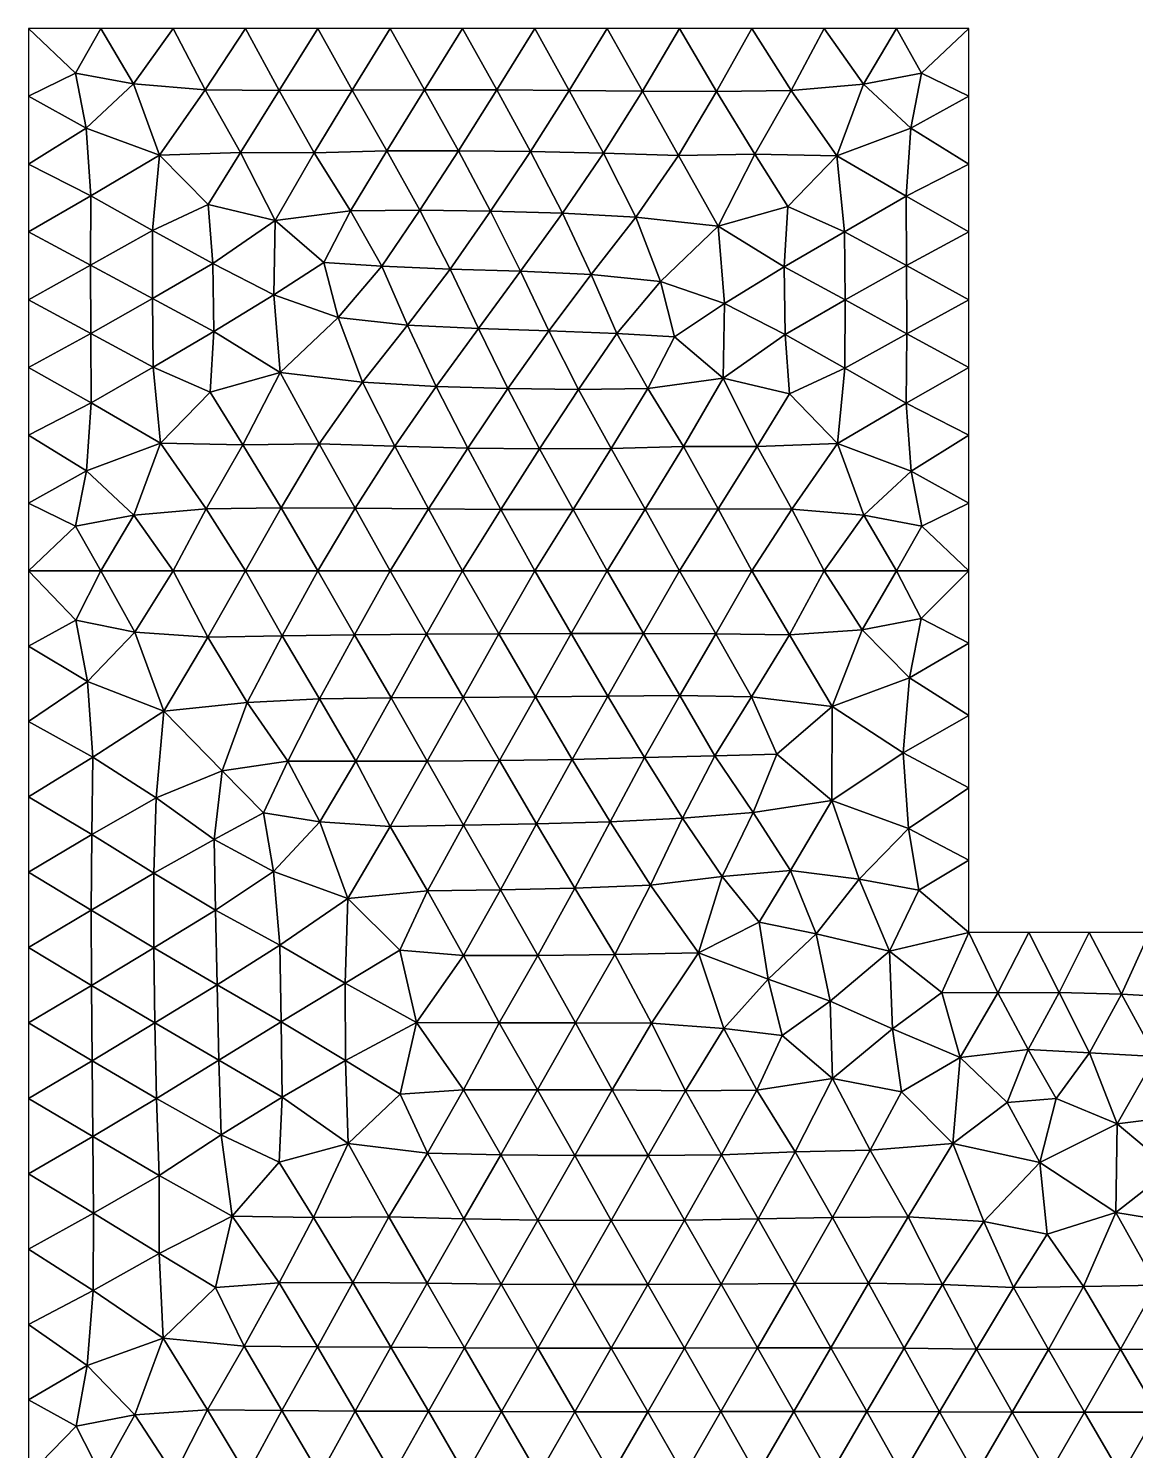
# Model space of a CAD drawing. Header units: metres. Extents: x 2 to 72, y -280 to 0.
# Drawn here: x 2 to 17.31, y -19.66 to 0 of the extents above; entities that cross this region are included whole.
import ezdxf

# ---------------------------------------------------------------- set-up
doc = ezdxf.new("R2010")
doc.units = ezdxf.units.M

msp = doc.modelspace()

# ---------------------------------------------------------------- linework, layer by layer
at = {"layer": 'layer', "color": 0}
for points in [[(2, 0), (2, -0.9375), (2.64976, -0.61632)], [(3, 0), (2, 0), (2.64976, -0.61632)], [(3.45189, -0.76691), (3, 0), (2.64976, -0.61632)], [(4, 0), (3, 0), (3.45189, -0.76691)], [(4.44506, -0.84875), (4, 0), (3.45189, -0.76691)], [(5, 0), (4, 0), (4.44506, -0.84875)], [(5.46825, -0.85648), (5, 0), (4.44506, -0.84875)], [(6, 0), (5, 0), (5.46825, -0.85648)], [(6.47619, -0.85349), (6, 0), (5.46825, -0.85648)], [(7, 0), (6, 0), (6.47619, -0.85349)], [(7.47612, -0.84837), (7, 0), (6.47619, -0.85349)], [(8, 0), (7, 0), (7.47612, -0.84837)], [(8.47372, -0.84966), (8, 0), (7.47612, -0.84837)], [(9, 0), (8, 0), (8.47372, -0.84966)], [(9.47567, -0.85679), (9, 0), (8.47372, -0.84966)], [(10, 0), (9, 0), (9.47567, -0.85679)], [(10.4878, -0.86733), (10, 0), (9.47567, -0.85679)], [(11, 0), (10, 0), (10.4878, -0.86733)], [(11.5112, -0.86957), (11, 0), (10.4878, -0.86733)], [(12, 0), (11, 0), (11.5112, -0.86957)], [(12.5464, -0.85639), (12, 0), (11.5112, -0.86957)], [(13, 0), (12, 0), (12.5464, -0.85639)], [(13.5456, -0.769), (13, 0), (12.5464, -0.85639)], [(14, 0), (13, 0), (13.5456, -0.769)], [(14.3492, -0.61716), (14, 0), (13.5456, -0.769)], [(15, 0), (14, 0), (14.3492, -0.61716)], [(15, -0.9375), (15, 0), (14.3492, -0.61716)], [(2.64976, -0.61632), (2, -0.9375), (2.79692, -1.37717)], [(2.64976, -0.61632), (2.79692, -1.37717), (3.45189, -0.76691)], [(3.45189, -0.76691), (2.79692, -1.37717), (3.8143, -1.75149)], [(4.44506, -0.84875), (3.45189, -0.76691), (3.8143, -1.75149)], [(13.5456, -0.769), (12.5464, -0.85639), (13.1781, -1.76102)], [(13.1781, -1.76102), (14.2009, -1.37944), (13.5456, -0.769)], [(14.2009, -1.37944), (14.3492, -0.61716), (13.5456, -0.769)], [(14.2009, -1.37944), (15, -0.9375), (14.3492, -0.61716)], [(2, -0.9375), (2, -1.875), (2.79692, -1.37717)], [(4.93176, -1.71374), (4.44506, -0.84875), (3.8143, -1.75149)], [(5.46825, -0.85648), (4.44506, -0.84875), (4.93176, -1.71374)], [(5.95149, -1.71817), (5.46825, -0.85648), (4.93176, -1.71374)], [(6.47619, -0.85349), (5.46825, -0.85648), (5.95149, -1.71817)], [(6.95543, -1.693), (6.47619, -0.85349), (5.95149, -1.71817)], [(7.47612, -0.84837), (6.47619, -0.85349), (6.95543, -1.693)], [(7.94485, -1.69021), (7.47612, -0.84837), (6.95543, -1.693)], [(8.47372, -0.84966), (7.47612, -0.84837), (7.94485, -1.69021)], [(8.93944, -1.70089), (8.47372, -0.84966), (7.94485, -1.69021)], [(9.47567, -0.85679), (8.47372, -0.84966), (8.93944, -1.70089)], [(9.94852, -1.72367), (9.47567, -0.85679), (8.93944, -1.70089)], [(10.4878, -0.86733), (9.47567, -0.85679), (9.94852, -1.72367)], [(10.9893, -1.75614), (10.4878, -0.86733), (9.94852, -1.72367)], [(11.5112, -0.86957), (10.4878, -0.86733), (10.9893, -1.75614)], [(12.0436, -1.73927), (11.5112, -0.86957), (10.9893, -1.75614)], [(12.5464, -0.85639), (11.5112, -0.86957), (12.0436, -1.73927)], [(13.1781, -1.76102), (12.5464, -0.85639), (12.0436, -1.73927)], [(15, -1.875), (15, -0.9375), (14.2009, -1.37944)], [(2.79692, -1.37717), (2, -1.875), (2.86477, -2.31409)], [(2.79692, -1.37717), (2.86477, -2.31409), (3.8143, -1.75149)], [(14.1334, -2.31854), (14.2009, -1.37944), (13.1781, -1.76102)], [(14.1334, -2.31854), (15, -1.875), (14.2009, -1.37944)], [(3.8143, -1.75149), (2.86477, -2.31409), (3.71598, -2.79451)], [(3.8143, -1.75149), (3.71598, -2.79451), (4.48622, -2.43528)], [(4.93176, -1.71374), (3.8143, -1.75149), (4.48622, -2.43528)], [(5.40953, -2.65553), (4.93176, -1.71374), (4.48622, -2.43528)], [(5.95149, -1.71817), (4.93176, -1.71374), (5.40953, -2.65553)], [(6.45234, -2.52053), (5.95149, -1.71817), (5.40953, -2.65553)], [(6.95543, -1.693), (5.95149, -1.71817), (6.45234, -2.52053)], [(7.41281, -2.51068), (6.95543, -1.693), (6.45234, -2.52053)], [(7.94485, -1.69021), (6.95543, -1.693), (7.41281, -2.51068)], [(8.38985, -2.52548), (7.94485, -1.69021), (7.41281, -2.51068)], [(8.93944, -1.70089), (7.94485, -1.69021), (8.38985, -2.52548)], [(9.38215, -2.55353), (8.93944, -1.70089), (8.38985, -2.52548)], [(9.94852, -1.72367), (8.93944, -1.70089), (9.38215, -2.55353)], [(10.3999, -2.61011), (9.94852, -1.72367), (9.38215, -2.55353)], [(10.9893, -1.75614), (9.94852, -1.72367), (10.3999, -2.61011)], [(11.536, -2.73529), (10.9893, -1.75614), (10.3999, -2.61011)], [(12.0436, -1.73927), (10.9893, -1.75614), (11.536, -2.73529)], [(12.498, -2.46365), (12.0436, -1.73927), (11.536, -2.73529)], [(13.1781, -1.76102), (12.0436, -1.73927), (12.498, -2.46365)], [(13.2815, -2.80972), (13.1781, -1.76102), (12.498, -2.46365)], [(13.2815, -2.80972), (14.1334, -2.31854), (13.1781, -1.76102)], [(2, -1.875), (2, -2.8125), (2.86477, -2.31409)], [(15, -2.8125), (15, -1.875), (14.1334, -2.31854)], [(2.86477, -2.31409), (2, -2.8125), (2.85978, -3.27121)], [(2.86477, -2.31409), (2.85978, -3.27121), (3.71598, -2.79451)], [(14.1413, -3.27705), (14.1334, -2.31854), (13.2815, -2.80972)], [(14.1413, -3.27705), (15, -2.8125), (14.1334, -2.31854)], [(4.48622, -2.43528), (3.71598, -2.79451), (4.54891, -3.25147)], [(4.48622, -2.43528), (4.54891, -3.25147), (5.40953, -2.65553)], [(6.45234, -2.52053), (5.40953, -2.65553), (6.08472, -3.23527)], [(6.88491, -3.28762), (6.45234, -2.52053), (6.08472, -3.23527)], [(7.41281, -2.51068), (6.45234, -2.52053), (6.88491, -3.28762)], [(7.82876, -3.32643), (7.41281, -2.51068), (6.88491, -3.28762)], [(8.38985, -2.52548), (7.41281, -2.51068), (7.82876, -3.32643)], [(8.80475, -3.35777), (8.38985, -2.52548), (7.82876, -3.32643)], [(9.38215, -2.55353), (8.38985, -2.52548), (8.80475, -3.35777)], [(9.78247, -3.40129), (9.38215, -2.55353), (8.80475, -3.35777)], [(10.3999, -2.61011), (9.38215, -2.55353), (9.78247, -3.40129)], [(12.4485, -3.29751), (12.498, -2.46365), (11.536, -2.73529)], [(12.4485, -3.29751), (13.2815, -2.80972), (12.498, -2.46365)], [(5.40953, -2.65553), (4.54891, -3.25147), (5.39462, -3.6849)], [(6.08472, -3.23527), (5.40953, -2.65553), (5.39462, -3.6849)], [(10.7402, -3.50023), (10.3999, -2.61011), (9.78247, -3.40129)], [(11.536, -2.73529), (10.3999, -2.61011), (10.7402, -3.50023)], [(11.536, -2.73529), (10.7402, -3.50023), (11.6224, -3.80371)], [(11.6224, -3.80371), (12.4485, -3.29751), (11.536, -2.73529)], [(2, -2.8125), (2, -3.75), (2.85978, -3.27121)], [(3.71598, -2.79451), (2.85978, -3.27121), (3.71385, -3.73584)], [(3.71598, -2.79451), (3.71385, -3.73584), (4.54891, -3.25147)], [(13.2929, -3.75292), (13.2815, -2.80972), (12.4485, -3.29751)], [(13.2929, -3.75292), (14.1413, -3.27705), (13.2815, -2.80972)], [(15, -3.75), (15, -2.8125), (14.1413, -3.27705)], [(2.85978, -3.27121), (2, -3.75), (2.86181, -4.21763)], [(2.85978, -3.27121), (2.86181, -4.21763), (3.71385, -3.73584)], [(4.54891, -3.25147), (3.71385, -3.73584), (4.5634, -4.19184)], [(4.54891, -3.25147), (4.5634, -4.19184), (5.39462, -3.6849)], [(5.39462, -3.6849), (6.28226, -3.99516), (6.08472, -3.23527)], [(6.88491, -3.28762), (6.08472, -3.23527), (6.28226, -3.99516)], [(6.28226, -3.99516), (7.24311, -4.10172), (6.88491, -3.28762)], [(7.82876, -3.32643), (6.88491, -3.28762), (7.24311, -4.10172)], [(7.24311, -4.10172), (8.22151, -4.1499), (7.82876, -3.32643)], [(8.80475, -3.35777), (7.82876, -3.32643), (8.22151, -4.1499)], [(12.4618, -4.23206), (12.4485, -3.29751), (11.6224, -3.80371)], [(13.2929, -3.75292), (12.4485, -3.29751), (12.4618, -4.23206)], [(14.1426, -4.22318), (14.1413, -3.27705), (13.2929, -3.75292)], [(14.1426, -4.22318), (15, -3.75), (14.1413, -3.27705)], [(8.22151, -4.1499), (9.19618, -4.18147), (8.80475, -3.35777)], [(9.78247, -3.40129), (8.80475, -3.35777), (9.19618, -4.18147)], [(9.19618, -4.18147), (10.1373, -4.21608), (9.78247, -3.40129)], [(10.7402, -3.50023), (9.78247, -3.40129), (10.1373, -4.21608)], [(10.1373, -4.21608), (10.9342, -4.26138), (10.7402, -3.50023)], [(10.9342, -4.26138), (11.6224, -3.80371), (10.7402, -3.50023)], [(5.39462, -3.6849), (4.5634, -4.19184), (5.47863, -4.75726)], [(5.47863, -4.75726), (6.28226, -3.99516), (5.39462, -3.6849)], [(2, -3.75), (2, -4.6875), (2.86181, -4.21763)], [(3.71385, -3.73584), (2.86181, -4.21763), (3.72552, -4.68161)], [(3.71385, -3.73584), (3.72552, -4.68161), (4.5634, -4.19184)], [(10.9342, -4.26138), (11.6031, -4.83696), (11.6224, -3.80371)], [(11.6031, -4.83696), (12.4618, -4.23206), (11.6224, -3.80371)], [(13.2887, -4.69456), (13.2929, -3.75292), (12.4618, -4.23206)], [(13.2887, -4.69456), (14.1426, -4.22318), (13.2929, -3.75292)], [(15, -4.6875), (15, -3.75), (14.1426, -4.22318)], [(5.47863, -4.75726), (6.61837, -4.88851), (6.28226, -3.99516)], [(6.28226, -3.99516), (6.61837, -4.88851), (7.24311, -4.10172)], [(6.61837, -4.88851), (7.63744, -4.94985), (7.24311, -4.10172)], [(7.24311, -4.10172), (7.63744, -4.94985), (8.22151, -4.1499)], [(2.86181, -4.21763), (2, -4.6875), (2.8695, -5.17761)], [(2.86181, -4.21763), (2.8695, -5.17761), (3.72552, -4.68161)], [(4.5634, -4.19184), (3.72552, -4.68161), (4.51206, -5.02721)], [(4.5634, -4.19184), (4.51206, -5.02721), (5.47863, -4.75726)], [(7.63744, -4.94985), (8.62929, -4.97975), (8.22151, -4.1499)], [(8.22151, -4.1499), (8.62929, -4.97975), (9.19618, -4.18147)], [(8.62929, -4.97975), (9.60471, -4.99291), (9.19618, -4.18147)], [(9.19618, -4.18147), (9.60471, -4.99291), (10.1373, -4.21608)], [(9.60471, -4.99291), (10.5629, -4.97836), (10.1373, -4.21608)], [(10.1373, -4.21608), (10.5629, -4.97836), (10.9342, -4.26138)], [(10.5629, -4.97836), (11.6031, -4.83696), (10.9342, -4.26138)], [(11.6031, -4.83696), (12.5206, -5.05032), (12.4618, -4.23206)], [(12.5206, -5.05032), (13.2887, -4.69456), (12.4618, -4.23206)], [(14.1364, -5.18142), (14.1426, -4.22318), (13.2887, -4.69456)], [(14.1364, -5.18142), (15, -4.6875), (14.1426, -4.22318)], [(2, -4.6875), (2, -5.625), (2.8695, -5.17761)], [(3.72552, -4.68161), (2.8695, -5.17761), (3.82705, -5.7339)], [(3.72552, -4.68161), (3.82705, -5.7339), (4.51206, -5.02721)], [(13.1869, -5.74062), (13.2887, -4.69456), (12.5206, -5.05032)], [(13.1869, -5.74062), (14.1364, -5.18142), (13.2887, -4.69456)], [(15, -5.625), (15, -4.6875), (14.1364, -5.18142)], [(4.51206, -5.02721), (4.96464, -5.75585), (5.47863, -4.75726)], [(4.96464, -5.75585), (6.02148, -5.74111), (5.47863, -4.75726)], [(5.47863, -4.75726), (6.02148, -5.74111), (6.61837, -4.88851)], [(6.02148, -5.74111), (7.06366, -5.77669), (6.61837, -4.88851)], [(6.61837, -4.88851), (7.06366, -5.77669), (7.63744, -4.94985)], [(10.5629, -4.97836), (11.0567, -5.77855), (11.6031, -4.83696)], [(11.0567, -5.77855), (12.0739, -5.77974), (11.6031, -4.83696)], [(11.6031, -4.83696), (12.0739, -5.77974), (12.5206, -5.05032)], [(3.82705, -5.7339), (4.96464, -5.75585), (4.51206, -5.02721)], [(7.06366, -5.77669), (8.07287, -5.80151), (7.63744, -4.94985)], [(7.63744, -4.94985), (8.07287, -5.80151), (8.62929, -4.97975)], [(8.07287, -5.80151), (9.06665, -5.81219), (8.62929, -4.97975)], [(8.62929, -4.97975), (9.06665, -5.81219), (9.60471, -4.99291)], [(9.06665, -5.81219), (10.0547, -5.80726), (9.60471, -4.99291)], [(9.60471, -4.99291), (10.0547, -5.80726), (10.5629, -4.97836)], [(10.0547, -5.80726), (11.0567, -5.77855), (10.5629, -4.97836)], [(12.0739, -5.77974), (13.1869, -5.74062), (12.5206, -5.05032)], [(2.8695, -5.17761), (2, -5.625), (2.80091, -6.11853)], [(2.8695, -5.17761), (2.80091, -6.11853), (3.82705, -5.7339)], [(14.2029, -6.11996), (14.1364, -5.18142), (13.1869, -5.74062)], [(14.2029, -6.11996), (15, -5.625), (14.1364, -5.18142)], [(2, -5.625), (2, -6.5625), (2.80091, -6.11853)], [(15, -6.5625), (15, -5.625), (14.2029, -6.11996)], [(3.82705, -5.7339), (2.80091, -6.11853), (3.45623, -6.7293)], [(3.45623, -6.7293), (4.45696, -6.64135), (3.82705, -5.7339)], [(3.82705, -5.7339), (4.45696, -6.64135), (4.96464, -5.75585)], [(4.45696, -6.64135), (5.49346, -6.62864), (4.96464, -5.75585)], [(4.96464, -5.75585), (5.49346, -6.62864), (6.02148, -5.74111)], [(5.49346, -6.62864), (6.51781, -6.63206), (6.02148, -5.74111)], [(6.02148, -5.74111), (6.51781, -6.63206), (7.06366, -5.77669)], [(6.51781, -6.63206), (7.53029, -6.64379), (7.06366, -5.77669)], [(7.06366, -5.77669), (7.53029, -6.64379), (8.07287, -5.80151)], [(7.53029, -6.64379), (8.53204, -6.65139), (8.07287, -5.80151)], [(8.07287, -5.80151), (8.53204, -6.65139), (9.06665, -5.81219)], [(8.53204, -6.65139), (9.52906, -6.65216), (9.06665, -5.81219)], [(9.06665, -5.81219), (9.52906, -6.65216), (10.0547, -5.80726)], [(9.52906, -6.65216), (10.5281, -6.64569), (10.0547, -5.80726)], [(10.0547, -5.80726), (10.5281, -6.64569), (11.0567, -5.77855)], [(10.5281, -6.64569), (11.5349, -6.64112), (11.0567, -5.77855)], [(11.0567, -5.77855), (11.5349, -6.64112), (12.0739, -5.77974)], [(11.5349, -6.64112), (12.5565, -6.64795), (12.0739, -5.77974)], [(12.0739, -5.77974), (12.5565, -6.64795), (13.1869, -5.74062)], [(12.5565, -6.64795), (13.5485, -6.73114), (13.1869, -5.74062)], [(13.1869, -5.74062), (13.5485, -6.73114), (14.2029, -6.11996)], [(2.80091, -6.11853), (2, -6.5625), (2.65156, -6.88207)], [(2.80091, -6.11853), (2.65156, -6.88207), (3.45623, -6.7293)], [(13.5485, -6.73114), (14.3497, -6.88224), (14.2029, -6.11996)], [(14.3497, -6.88224), (15, -6.5625), (14.2029, -6.11996)], [(2, -6.5625), (2, -7.5), (2.65156, -6.88207)], [(3.45623, -6.7293), (4, -7.5), (4.45696, -6.64135)], [(4, -7.5), (5, -7.5), (4.45696, -6.64135)], [(4.45696, -6.64135), (5, -7.5), (5.49346, -6.62864)], [(5, -7.5), (6, -7.5), (5.49346, -6.62864)], [(5.49346, -6.62864), (6, -7.5), (6.51781, -6.63206)], [(6, -7.5), (7, -7.5), (6.51781, -6.63206)], [(6.51781, -6.63206), (7, -7.5), (7.53029, -6.64379)], [(7, -7.5), (8, -7.5), (7.53029, -6.64379)], [(7.53029, -6.64379), (8, -7.5), (8.53204, -6.65139)], [(8, -7.5), (9, -7.5), (8.53204, -6.65139)], [(8.53204, -6.65139), (9, -7.5), (9.52906, -6.65216)], [(9, -7.5), (10, -7.5), (9.52906, -6.65216)], [(9.52906, -6.65216), (10, -7.5), (10.5281, -6.64569)], [(10, -7.5), (11, -7.5), (10.5281, -6.64569)], [(10.5281, -6.64569), (11, -7.5), (11.5349, -6.64112)], [(11, -7.5), (12, -7.5), (11.5349, -6.64112)], [(11.5349, -6.64112), (12, -7.5), (12.5565, -6.64795)], [(12, -7.5), (13, -7.5), (12.5565, -6.64795)], [(12.5565, -6.64795), (13, -7.5), (13.5485, -6.73114)], [(15, -7.5), (15, -6.5625), (14.3497, -6.88224)], [(2.65156, -6.88207), (3, -7.5), (3.45623, -6.7293)], [(3, -7.5), (4, -7.5), (3.45623, -6.7293)], [(13, -7.5), (14, -7.5), (13.5485, -6.73114)], [(13.5485, -6.73114), (14, -7.5), (14.3497, -6.88224)], [(2, -7.5), (3, -7.5), (2.65156, -6.88207)], [(14, -7.5), (15, -7.5), (14.3497, -6.88224)], [(2, -7.5), (2, -8.54167), (2.65684, -8.18296)], [(3, -7.5), (2, -7.5), (2.65684, -8.18296)], [(3.46967, -8.34474), (3, -7.5), (2.65684, -8.18296)], [(4, -7.5), (3, -7.5), (3.46967, -8.34474)], [(4.4783, -8.41644), (4, -7.5), (3.46967, -8.34474)], [(5, -7.5), (4, -7.5), (4.4783, -8.41644)], [(5.50572, -8.39697), (5, -7.5), (4.4783, -8.41644)], [(6, -7.5), (5, -7.5), (5.50572, -8.39697)], [(6.50823, -8.38203), (6, -7.5), (5.50572, -8.39697)], [(7, -7.5), (6, -7.5), (6.50823, -8.38203)], [(7.50552, -8.3757), (7, -7.5), (6.50823, -8.38203)], [(8, -7.5), (7, -7.5), (7.50552, -8.3757)], [(8.50442, -8.37161), (8, -7.5), (7.50552, -8.3757)], [(9, -7.5), (8, -7.5), (8.50442, -8.37161)], [(9.5045, -8.36743), (9, -7.5), (8.50442, -8.37161)], [(10, -7.5), (9, -7.5), (9.5045, -8.36743)], [(10.5042, -8.3645), (10, -7.5), (9.5045, -8.36743)], [(11, -7.5), (10, -7.5), (10.5042, -8.3645)], [(11.5056, -8.36819), (11, -7.5), (10.5042, -8.3645)], [(12, -7.5), (11, -7.5), (11.5056, -8.36819)], [(12.5243, -8.38321), (12, -7.5), (11.5056, -8.36819)], [(13, -7.5), (12, -7.5), (12.5243, -8.38321)], [(13.5269, -8.31578), (13, -7.5), (12.5243, -8.38321)], [(14, -7.5), (13, -7.5), (13.5269, -8.31578)], [(14.3417, -8.15854), (14, -7.5), (13.5269, -8.31578)], [(15, -7.5), (14, -7.5), (14.3417, -8.15854)], [(15, -8.5), (15, -7.5), (14.3417, -8.15854)], [(2.65684, -8.18296), (2, -8.54167), (2.81452, -9.02837)], [(2.65684, -8.18296), (2.81452, -9.02837), (3.46967, -8.34474)], [(14.1799, -8.97718), (14.3417, -8.15854), (13.5269, -8.31578)], [(14.1799, -8.97718), (15, -8.5), (14.3417, -8.15854)], [(3.46967, -8.34474), (2.81452, -9.02837), (3.87321, -9.44055)], [(4.4783, -8.41644), (3.46967, -8.34474), (3.87321, -9.44055)], [(5.02322, -9.31835), (4.4783, -8.41644), (3.87321, -9.44055)], [(5.50572, -8.39697), (4.4783, -8.41644), (5.02322, -9.31835)], [(6.02632, -9.26747), (5.50572, -8.39697), (5.02322, -9.31835)], [(6.50823, -8.38203), (5.50572, -8.39697), (6.02632, -9.26747)], [(7.01342, -9.25435), (6.50823, -8.38203), (6.02632, -9.26747)], [(7.50552, -8.3757), (6.50823, -8.38203), (7.01342, -9.25435)], [(8.00859, -9.24794), (7.50552, -8.3757), (7.01342, -9.25435)], [(8.50442, -8.37161), (7.50552, -8.3757), (8.00859, -9.24794)], [(9.00908, -9.23967), (8.50442, -8.37161), (8.00859, -9.24794)], [(9.5045, -8.36743), (8.50442, -8.37161), (9.00908, -9.23967)], [(10.0095, -9.22947), (9.5045, -8.36743), (9.00908, -9.23967)], [(10.5042, -8.3645), (9.5045, -8.36743), (10.0095, -9.22947)], [(11.0045, -9.2224), (10.5042, -8.3645), (10.0095, -9.22947)], [(11.5056, -8.36819), (10.5042, -8.3645), (11.0045, -9.2224)], [(11.9982, -9.23955), (11.5056, -8.36819), (11.0045, -9.2224)], [(12.5243, -8.38321), (11.5056, -8.36819), (11.9982, -9.23955)], [(13.1132, -9.37605), (12.5243, -8.38321), (11.9982, -9.23955)], [(13.5269, -8.31578), (12.5243, -8.38321), (13.1132, -9.37605)], [(13.1132, -9.37605), (14.1799, -8.97718), (13.5269, -8.31578)], [(2, -8.54167), (2, -9.58333), (2.81452, -9.02837)], [(15, -9.5), (15, -8.5), (14.1799, -8.97718)], [(2.81452, -9.02837), (2, -9.58333), (2.88835, -10.0766)], [(2.81452, -9.02837), (2.88835, -10.0766), (3.87321, -9.44055)], [(14.0951, -10.0142), (14.1799, -8.97718), (13.1132, -9.37605)], [(14.0951, -10.0142), (15, -9.5), (14.1799, -8.97718)], [(9.00908, -9.23967), (8.00859, -9.24794), (8.51334, -10.1215)], [(9.51859, -10.1051), (9.00908, -9.23967), (8.51334, -10.1215)], [(10.0095, -9.22947), (9.00908, -9.23967), (9.51859, -10.1051)], [(10.5175, -10.0814), (10.0095, -9.22947), (9.51859, -10.1051)], [(11.0045, -9.2224), (10.0095, -9.22947), (10.5175, -10.0814)], [(11.489, -10.0543), (11.0045, -9.2224), (10.5175, -10.0814)], [(11.9982, -9.23955), (11.0045, -9.2224), (11.489, -10.0543)], [(12.3474, -10.0351), (11.9982, -9.23955), (11.489, -10.0543)], [(13.1132, -9.37605), (11.9982, -9.23955), (12.3474, -10.0351)], [(5.02322, -9.31835), (3.87321, -9.44055), (4.67692, -10.2636)], [(5.58706, -10.1315), (5.02322, -9.31835), (4.67692, -10.2636)], [(6.02632, -9.26747), (5.02322, -9.31835), (5.58706, -10.1315)], [(6.52637, -10.1294), (6.02632, -9.26747), (5.58706, -10.1315)], [(7.01342, -9.25435), (6.02632, -9.26747), (6.52637, -10.1294)], [(7.51137, -10.1317), (7.01342, -9.25435), (6.52637, -10.1294)], [(8.00859, -9.24794), (7.01342, -9.25435), (7.51137, -10.1317)], [(8.51334, -10.1215), (8.00859, -9.24794), (7.51137, -10.1317)], [(13.1096, -10.6742), (13.1132, -9.37605), (12.3474, -10.0351)], [(13.1096, -10.6742), (14.0951, -10.0142), (13.1132, -9.37605)], [(2, -9.58333), (2, -10.625), (2.88835, -10.0766)], [(3.87321, -9.44055), (2.88835, -10.0766), (3.76802, -10.6362)], [(3.87321, -9.44055), (3.76802, -10.6362), (4.67692, -10.2636)], [(15, -10.5), (15, -9.5), (14.0951, -10.0142)], [(14.167, -11.0603), (14.0951, -10.0142), (13.1096, -10.6742)], [(14.167, -11.0603), (15, -10.5), (14.0951, -10.0142)], [(2.88835, -10.0766), (2, -10.625), (2.87607, -11.1459)], [(2.88835, -10.0766), (2.87607, -11.1459), (3.76802, -10.6362)], [(5.58706, -10.1315), (4.67692, -10.2636), (5.24822, -10.8467)], [(6.0267, -10.9699), (5.58706, -10.1315), (5.24822, -10.8467)], [(6.52637, -10.1294), (5.58706, -10.1315), (6.0267, -10.9699)], [(7.00059, -11.0315), (6.52637, -10.1294), (6.0267, -10.9699)], [(7.51137, -10.1317), (6.52637, -10.1294), (7.00059, -11.0315)], [(8.01413, -11.0168), (7.51137, -10.1317), (7.00059, -11.0315)], [(8.51334, -10.1215), (7.51137, -10.1317), (8.01413, -11.0168)], [(9.02662, -10.9989), (8.51334, -10.1215), (8.01413, -11.0168)], [(9.51859, -10.1051), (8.51334, -10.1215), (9.02662, -10.9989)], [(10.042, -10.9694), (9.51859, -10.1051), (9.02662, -10.9989)], [(10.5175, -10.0814), (9.51859, -10.1051), (10.042, -10.9694)], [(11.0429, -10.9162), (10.5175, -10.0814), (10.042, -10.9694)], [(11.489, -10.0543), (10.5175, -10.0814), (11.0429, -10.9162)], [(12.0201, -10.8381), (11.489, -10.0543), (11.0429, -10.9162)], [(12.3474, -10.0351), (11.489, -10.0543), (12.0201, -10.8381)], [(13.1096, -10.6742), (12.3474, -10.0351), (12.0201, -10.8381)], [(4.67692, -10.2636), (3.76802, -10.6362), (4.5658, -11.212)], [(4.67692, -10.2636), (4.5658, -11.212), (5.24822, -10.8467)], [(15, -11.5), (15, -10.5), (14.167, -11.0603)], [(2, -10.625), (2, -11.6667), (2.87607, -11.1459)], [(3.76802, -10.6362), (2.87607, -11.1459), (3.73269, -11.6808)], [(3.76802, -10.6362), (3.73269, -11.6808), (4.5658, -11.212)], [(12.5341, -11.6433), (13.1096, -10.6742), (12.0201, -10.8381)], [(13.4861, -11.7603), (13.1096, -10.6742), (12.5341, -11.6433)], [(13.4861, -11.7603), (14.167, -11.0603), (13.1096, -10.6742)], [(4.5658, -11.212), (5.38639, -11.6539), (5.24822, -10.8467)], [(5.24822, -10.8467), (5.38639, -11.6539), (6.0267, -10.9699)], [(6.0267, -10.9699), (5.38639, -11.6539), (6.41645, -12.0277)], [(7.00059, -11.0315), (6.0267, -10.9699), (6.41645, -12.0277)], [(9.02662, -10.9989), (8.01413, -11.0168), (8.52668, -11.908)], [(9.55557, -11.8878), (9.02662, -10.9989), (8.52668, -11.908)], [(10.042, -10.9694), (9.02662, -10.9989), (9.55557, -11.8878)], [(10.599, -11.8431), (10.042, -10.9694), (9.55557, -11.8878)], [(11.0429, -10.9162), (10.042, -10.9694), (10.599, -11.8431)], [(11.5928, -11.7246), (11.0429, -10.9162), (10.599, -11.8431)], [(12.0201, -10.8381), (11.0429, -10.9162), (11.5928, -11.7246)], [(12.5341, -11.6433), (12.0201, -10.8381), (11.5928, -11.7246)], [(2.87607, -11.1459), (2, -11.6667), (2.86922, -12.1903)], [(2.87607, -11.1459), (2.86922, -12.1903), (3.73269, -11.6808)], [(7.51626, -11.9225), (7.00059, -11.0315), (6.41645, -12.0277)], [(8.01413, -11.0168), (7.00059, -11.0315), (7.51626, -11.9225)], [(8.52668, -11.908), (8.01413, -11.0168), (7.51626, -11.9225)], [(14.3118, -11.9155), (14.167, -11.0603), (13.4861, -11.7603)], [(14.3118, -11.9155), (15, -11.5), (14.167, -11.0603)], [(4.5658, -11.212), (3.73269, -11.6808), (4.58456, -12.192)], [(4.5658, -11.212), (4.58456, -12.192), (5.38639, -11.6539)], [(15, -12.5), (15, -11.5), (14.3118, -11.9155)], [(2, -11.6667), (2, -12.7083), (2.86922, -12.1903)], [(3.73269, -11.6808), (2.86922, -12.1903), (3.73579, -12.7104)], [(3.73269, -11.6808), (3.73579, -12.7104), (4.58456, -12.192)], [(5.38639, -11.6539), (4.58456, -12.192), (5.47767, -12.6721)], [(5.38639, -11.6539), (5.47767, -12.6721), (6.41645, -12.0277)], [(11.2651, -12.778), (11.5928, -11.7246), (10.599, -11.8431)], [(11.2651, -12.778), (12.1021, -12.3582), (11.5928, -11.7246)], [(12.1021, -12.3582), (12.5341, -11.6433), (11.5928, -11.7246)], [(12.8901, -12.5173), (12.5341, -11.6433), (12.1021, -12.3582)], [(12.8901, -12.5173), (13.4861, -11.7603), (12.5341, -11.6433)], [(13.9058, -12.7571), (13.4861, -11.7603), (12.8901, -12.5173)], [(13.9058, -12.7571), (14.3118, -11.9155), (13.4861, -11.7603)], [(7.51626, -11.9225), (6.41645, -12.0277), (7.13659, -12.7418)], [(8.01426, -12.8155), (7.51626, -11.9225), (7.13659, -12.7418)], [(8.52668, -11.908), (7.51626, -11.9225), (8.01426, -12.8155)], [(9.04386, -12.8183), (8.52668, -11.908), (8.01426, -12.8155)], [(9.55557, -11.8878), (8.52668, -11.908), (9.04386, -12.8183)], [(10.1055, -12.8032), (9.55557, -11.8878), (9.04386, -12.8183)], [(10.599, -11.8431), (9.55557, -11.8878), (10.1055, -12.8032)], [(11.2651, -12.778), (10.599, -11.8431), (10.1055, -12.8032)], [(15, -12.5), (14.3118, -11.9155), (13.9058, -12.7571)], [(6.41645, -12.0277), (5.47767, -12.6721), (6.37757, -13.1987)], [(6.41645, -12.0277), (6.37757, -13.1987), (7.13659, -12.7418)], [(2.86922, -12.1903), (2, -12.7083), (2.87206, -13.23)], [(2.86922, -12.1903), (2.87206, -13.23), (3.73579, -12.7104)], [(4.58456, -12.192), (3.73579, -12.7104), (4.61105, -13.2206)], [(4.58456, -12.192), (4.61105, -13.2206), (5.47767, -12.6721)], [(12.2293, -13.142), (12.1021, -12.3582), (11.2651, -12.778)], [(12.2293, -13.142), (12.8901, -12.5173), (12.1021, -12.3582)], [(13.0847, -13.4482), (12.8901, -12.5173), (12.2293, -13.142)], [(13.0847, -13.4482), (13.9058, -12.7571), (12.8901, -12.5173)], [(14.6263, -13.3298), (15, -12.5), (13.9058, -12.7571)], [(15.4017, -13.3341), (15, -12.5), (14.6263, -13.3298)], [(15.8333, -12.5), (15, -12.5), (15.4017, -13.3341)], [(16.2506, -13.3286), (15.8333, -12.5), (15.4017, -13.3341)], [(16.6667, -12.5), (15.8333, -12.5), (16.2506, -13.3286)], [(17.1139, -13.3513), (16.6667, -12.5), (16.2506, -13.3286)], [(17.5, -12.5), (16.6667, -12.5), (17.1139, -13.3513)], [(17.5, -12.5), (17.1139, -13.3513), (18.0121, -13.4039)], [(2, -12.7083), (2, -13.75), (2.87206, -13.23)], [(3.73579, -12.7104), (2.87206, -13.23), (3.74852, -13.7485)], [(3.73579, -12.7104), (3.74852, -13.7485), (4.61105, -13.2206)], [(5.47767, -12.6721), (4.61105, -13.2206), (5.49584, -13.7343)], [(5.47767, -12.6721), (5.49584, -13.7343), (6.37757, -13.1987)], [(7.13659, -12.7418), (6.37757, -13.1987), (7.36656, -13.7422)], [(7.13659, -12.7418), (7.36656, -13.7422), (8.01426, -12.8155)], [(10.6165, -13.7536), (11.2651, -12.778), (10.1055, -12.8032)], [(11.6142, -13.8278), (11.2651, -12.778), (10.6165, -13.7536)], [(11.6142, -13.8278), (12.2293, -13.142), (11.2651, -12.778)], [(13.9463, -13.8301), (13.9058, -12.7571), (13.0847, -13.4482)], [(14.6263, -13.3298), (13.9058, -12.7571), (13.9463, -13.8301)], [(8.01426, -12.8155), (7.36656, -13.7422), (8.50651, -13.7499)], [(9.04386, -12.8183), (8.01426, -12.8155), (8.50651, -13.7499)], [(9.56268, -13.7488), (9.04386, -12.8183), (8.50651, -13.7499)], [(10.1055, -12.8032), (9.04386, -12.8183), (9.56268, -13.7488)], [(10.6165, -13.7536), (10.1055, -12.8032), (9.56268, -13.7488)], [(12.4224, -13.9241), (12.2293, -13.142), (11.6142, -13.8278)], [(12.4224, -13.9241), (13.0847, -13.4482), (12.2293, -13.142)], [(2.87206, -13.23), (2, -13.75), (2.87987, -14.2725)], [(2.87206, -13.23), (2.87987, -14.2725), (3.74852, -13.7485)], [(4.61105, -13.2206), (3.74852, -13.7485), (4.63049, -14.2626)], [(4.61105, -13.2206), (4.63049, -14.2626), (5.49584, -13.7343)], [(6.37757, -13.1987), (5.49584, -13.7343), (6.38242, -14.2686)], [(6.37757, -13.1987), (6.38242, -14.2686), (7.36656, -13.7422)], [(14.8811, -14.2256), (14.6263, -13.3298), (13.9463, -13.8301)], [(15.4017, -13.3341), (14.6263, -13.3298), (14.8811, -14.2256)], [(15.8222, -14.1171), (15.4017, -13.3341), (14.8811, -14.2256)], [(16.2506, -13.3286), (15.4017, -13.3341), (15.8222, -14.1171)], [(16.6709, -14.1604), (16.2506, -13.3286), (15.8222, -14.1171)], [(17.1139, -13.3513), (16.2506, -13.3286), (16.6709, -14.1604)], [(17.1139, -13.3513), (16.6709, -14.1604), (17.5831, -14.215)], [(18.0121, -13.4039), (17.1139, -13.3513), (17.5831, -14.215)], [(13.118, -14.5184), (13.0847, -13.4482), (12.4224, -13.9241)], [(13.9463, -13.8301), (13.0847, -13.4482), (13.118, -14.5184)], [(2, -13.75), (2, -14.7917), (2.87987, -14.2725)], [(3.74852, -13.7485), (2.87987, -14.2725), (3.76843, -14.7936)], [(3.74852, -13.7485), (3.76843, -14.7936), (4.63049, -14.2626)], [(5.49584, -13.7343), (4.63049, -14.2626), (5.50749, -14.7763)], [(5.49584, -13.7343), (5.50749, -14.7763), (6.38242, -14.2686)], [(7.36656, -13.7422), (6.38242, -14.2686), (7.13961, -14.7357)], [(7.36656, -13.7422), (7.13961, -14.7357), (8.0168, -14.676)], [(7.36656, -13.7422), (8.0168, -14.676), (8.50651, -13.7499)], [(8.0168, -14.676), (9.04003, -14.6721), (8.50651, -13.7499)], [(8.50651, -13.7499), (9.04003, -14.6721), (9.56268, -13.7488)], [(9.04003, -14.6721), (10.0709, -14.6753), (9.56268, -13.7488)], [(9.56268, -13.7488), (10.0709, -14.6753), (10.6165, -13.7536)], [(10.0709, -14.6753), (11.0861, -14.6861), (10.6165, -13.7536)], [(11.0861, -14.6861), (11.6142, -13.8278), (10.6165, -13.7536)], [(12.0694, -14.6799), (11.6142, -13.8278), (11.0861, -14.6861)], [(12.0694, -14.6799), (12.4224, -13.9241), (11.6142, -13.8278)], [(13.118, -14.5184), (12.4224, -13.9241), (12.0694, -14.6799)], [(14.0714, -14.7002), (13.9463, -13.8301), (13.118, -14.5184)], [(14.8811, -14.2256), (13.9463, -13.8301), (14.0714, -14.7002)], [(15.8222, -14.1171), (14.8811, -14.2256), (15.532, -14.8477)], [(16.2101, -14.7922), (15.8222, -14.1171), (15.532, -14.8477)], [(16.6709, -14.1604), (15.8222, -14.1171), (16.2101, -14.7922)], [(2.87987, -14.2725), (2, -14.7917), (2.89198, -15.3214)], [(2.87987, -14.2725), (2.89198, -15.3214), (3.76843, -14.7936)], [(4.63049, -14.2626), (3.76843, -14.7936), (4.66395, -15.2981)], [(4.63049, -14.2626), (4.66395, -15.2981), (5.50749, -14.7763)], [(6.38242, -14.2686), (5.50749, -14.7763), (6.4186, -15.4141)], [(6.38242, -14.2686), (6.4186, -15.4141), (7.13961, -14.7357)], [(14.8811, -14.2256), (14.0714, -14.7002), (14.7794, -15.4143)], [(15.532, -14.8477), (14.8811, -14.2256), (14.7794, -15.4143)], [(16.6709, -14.1604), (16.2101, -14.7922), (17.0537, -15.1456)], [(17.5831, -14.215), (16.6709, -14.1604), (17.0537, -15.1456)], [(18.1231, -15.0112), (17.5831, -14.215), (17.0537, -15.1456)], [(12.6004, -15.5329), (13.118, -14.5184), (12.0694, -14.6799)], [(13.639, -15.5086), (13.118, -14.5184), (12.6004, -15.5329)], [(14.0714, -14.7002), (13.118, -14.5184), (13.639, -15.5086)], [(6.4186, -15.4141), (7.51831, -15.5517), (7.13961, -14.7357)], [(7.13961, -14.7357), (7.51831, -15.5517), (8.0168, -14.676)], [(7.51831, -15.5517), (8.53168, -15.5742), (8.0168, -14.676)], [(8.0168, -14.676), (8.53168, -15.5742), (9.04003, -14.6721)], [(8.53168, -15.5742), (9.55209, -15.5816), (9.04003, -14.6721)], [(9.04003, -14.6721), (9.55209, -15.5816), (10.0709, -14.6753)], [(9.55209, -15.5816), (10.5697, -15.5833), (10.0709, -14.6753)], [(10.0709, -14.6753), (10.5697, -15.5833), (11.0861, -14.6861)], [(10.5697, -15.5833), (11.5803, -15.5741), (11.0861, -14.6861)], [(11.5803, -15.5741), (12.0694, -14.6799), (11.0861, -14.6861)], [(12.6004, -15.5329), (12.0694, -14.6799), (11.5803, -15.5741)], [(14.7794, -15.4143), (14.0714, -14.7002), (13.639, -15.5086)], [(2, -14.7917), (2, -15.8333), (2.89198, -15.3214)], [(3.76843, -14.7936), (2.89198, -15.3214), (3.80655, -15.8584)], [(3.76843, -14.7936), (3.80655, -15.8584), (4.66395, -15.2981)], [(5.50749, -14.7763), (4.66395, -15.2981), (5.46758, -15.6722)], [(5.50749, -14.7763), (5.46758, -15.6722), (6.4186, -15.4141)], [(15.9823, -15.6787), (15.532, -14.8477), (14.7794, -15.4143)], [(16.2101, -14.7922), (15.532, -14.8477), (15.9823, -15.6787)], [(17.0537, -15.1456), (16.2101, -14.7922), (15.9823, -15.6787)], [(18.1231, -15.0112), (17.0537, -15.1456), (17.797, -15.7716)], [(2.89198, -15.3214), (2, -15.8333), (2.90014, -16.3791)], [(2.89198, -15.3214), (2.90014, -16.3791), (3.80655, -15.8584)], [(4.66395, -15.2981), (3.80655, -15.8584), (4.81837, -16.4225)], [(4.66395, -15.2981), (4.81837, -16.4225), (5.46758, -15.6722)], [(17.0537, -15.1456), (15.9823, -15.6787), (17.0328, -16.3696)], [(17.0328, -16.3696), (17.797, -15.7716), (17.0537, -15.1456)], [(5.46758, -15.6722), (5.93977, -16.4396), (6.4186, -15.4141)], [(5.93977, -16.4396), (6.98273, -16.4282), (6.4186, -15.4141)], [(6.4186, -15.4141), (6.98273, -16.4282), (7.51831, -15.5517)], [(13.639, -15.5086), (12.6004, -15.5329), (13.1156, -16.4412)], [(13.1156, -16.4412), (14.1638, -16.4308), (13.639, -15.5086)], [(14.7794, -15.4143), (13.639, -15.5086), (14.1638, -16.4308)], [(14.1638, -16.4308), (15.2088, -16.4959), (14.7794, -15.4143)], [(15.9823, -15.6787), (14.7794, -15.4143), (15.2088, -16.4959)], [(5.46758, -15.6722), (4.81837, -16.4225), (5.93977, -16.4396)], [(6.98273, -16.4282), (8.02037, -16.4597), (7.51831, -15.5517)], [(7.51831, -15.5517), (8.02037, -16.4597), (8.53168, -15.5742)], [(8.02037, -16.4597), (9.0415, -16.4743), (8.53168, -15.5742)], [(8.53168, -15.5742), (9.0415, -16.4743), (9.55209, -15.5816)], [(9.0415, -16.4743), (10.0584, -16.4788), (9.55209, -15.5816)], [(9.55209, -15.5816), (10.0584, -16.4788), (10.5697, -15.5833)], [(10.0584, -16.4788), (11.0726, -16.4745), (10.5697, -15.5833)], [(10.5697, -15.5833), (11.0726, -16.4745), (11.5803, -15.5741)], [(11.0726, -16.4745), (12.089, -16.4593), (11.5803, -15.5741)], [(11.5803, -15.5741), (12.089, -16.4593), (12.6004, -15.5329)], [(12.089, -16.4593), (13.1156, -16.4412), (12.6004, -15.5329)], [(15.2088, -16.4959), (16.0843, -16.6701), (15.9823, -15.6787)], [(16.0843, -16.6701), (17.0328, -16.3696), (15.9823, -15.6787)], [(2, -15.8333), (2, -16.875), (2.90014, -16.3791)], [(3.80655, -15.8584), (2.90014, -16.3791), (3.80956, -16.937)], [(3.80655, -15.8584), (3.80956, -16.937), (4.81837, -16.4225)], [(17.0328, -16.3696), (18.1348, -16.5499), (17.797, -15.7716)], [(2.90014, -16.3791), (2, -16.875), (2.89678, -17.4504)], [(2.90014, -16.3791), (2.89678, -17.4504), (3.80956, -16.937)], [(4.81837, -16.4225), (3.80956, -16.937), (4.58625, -17.4067)], [(4.81837, -16.4225), (4.58625, -17.4067), (5.46754, -17.3438)], [(4.81837, -16.4225), (5.46754, -17.3438), (5.93977, -16.4396)], [(5.46754, -17.3438), (6.48558, -17.3388), (5.93977, -16.4396)], [(5.93977, -16.4396), (6.48558, -17.3388), (6.98273, -16.4282)], [(6.48558, -17.3388), (7.51172, -17.3463), (6.98273, -16.4282)], [(6.98273, -16.4282), (7.51172, -17.3463), (8.02037, -16.4597)], [(7.51172, -17.3463), (8.53387, -17.3587), (8.02037, -16.4597)], [(8.02037, -16.4597), (8.53387, -17.3587), (9.0415, -16.4743)], [(8.53387, -17.3587), (9.5503, -17.3653), (9.0415, -16.4743)], [(9.0415, -16.4743), (9.5503, -17.3653), (10.0584, -16.4788)], [(9.5503, -17.3653), (10.5639, -17.3655), (10.0584, -16.4788)], [(10.0584, -16.4788), (10.5639, -17.3655), (11.0726, -16.4745)], [(10.5639, -17.3655), (11.5774, -17.3599), (11.0726, -16.4745)], [(11.0726, -16.4745), (11.5774, -17.3599), (12.089, -16.4593)], [(11.5774, -17.3599), (12.5942, -17.3515), (12.089, -16.4593)], [(12.089, -16.4593), (12.5942, -17.3515), (13.1156, -16.4412)], [(12.5942, -17.3515), (13.6165, -17.3482), (13.1156, -16.4412)], [(13.1156, -16.4412), (13.6165, -17.3482), (14.1638, -16.4308)], [(13.6165, -17.3482), (14.6355, -17.3661), (14.1638, -16.4308)], [(14.1638, -16.4308), (14.6355, -17.3661), (15.2088, -16.4959)], [(14.6355, -17.3661), (15.6198, -17.4088), (15.2088, -16.4959)], [(15.2088, -16.4959), (15.6198, -17.4088), (16.0843, -16.6701)], [(16.0843, -16.6701), (16.5883, -17.3921), (17.0328, -16.3696)], [(16.5883, -17.3921), (17.596, -17.3755), (17.0328, -16.3696)], [(17.0328, -16.3696), (17.596, -17.3755), (18.1348, -16.5499)], [(15.6198, -17.4088), (16.5883, -17.3921), (16.0843, -16.6701)], [(2, -16.875), (2, -17.9167), (2.89678, -17.4504)], [(3.80956, -16.937), (2.89678, -17.4504), (3.86079, -18.1088)], [(3.80956, -16.937), (3.86079, -18.1088), (4.58625, -17.4067)], [(2.89678, -17.4504), (2, -17.9167), (2.81409, -18.4874)], [(2.89678, -17.4504), (2.81409, -18.4874), (3.86079, -18.1088)], [(3.86079, -18.1088), (4.98112, -18.2164), (4.58625, -17.4067)], [(4.58625, -17.4067), (4.98112, -18.2164), (5.46754, -17.3438)], [(4.98112, -18.2164), (5.99494, -18.2274), (5.46754, -17.3438)], [(5.46754, -17.3438), (5.99494, -18.2274), (6.48558, -17.3388)], [(5.99494, -18.2274), (7.01258, -18.2332), (6.48558, -17.3388)], [(6.48558, -17.3388), (7.01258, -18.2332), (7.51172, -17.3463)], [(7.01258, -18.2332), (8.03014, -18.2398), (7.51172, -17.3463)], [(7.51172, -17.3463), (8.03014, -18.2398), (8.53387, -17.3587)], [(8.03014, -18.2398), (9.0449, -18.2453), (8.53387, -17.3587)], [(8.53387, -17.3587), (9.0449, -18.2453), (9.5503, -17.3653)], [(9.0449, -18.2453), (10.0571, -18.2474), (9.5503, -17.3653)], [(9.5503, -17.3653), (10.0571, -18.2474), (10.5639, -17.3655)], [(10.0571, -18.2474), (11.0684, -18.246), (10.5639, -17.3655)], [(10.5639, -17.3655), (11.0684, -18.246), (11.5774, -17.3599)], [(11.0684, -18.246), (12.0803, -18.2427), (11.5774, -17.3599)], [(11.5774, -17.3599), (12.0803, -18.2427), (12.5942, -17.3515)], [(12.0803, -18.2427), (13.0936, -18.2407), (12.5942, -17.3515)], [(12.5942, -17.3515), (13.0936, -18.2407), (13.6165, -17.3482)], [(13.0936, -18.2407), (14.1057, -18.2453), (13.6165, -17.3482)], [(13.6165, -17.3482), (14.1057, -18.2453), (14.6355, -17.3661)], [(14.1057, -18.2453), (15.109, -18.2581), (14.6355, -17.3661)], [(14.6355, -17.3661), (15.109, -18.2581), (15.6198, -17.4088)], [(15.109, -18.2581), (16.1025, -18.2643), (15.6198, -17.4088)], [(15.6198, -17.4088), (16.1025, -18.2643), (16.5883, -17.3921)], [(16.1025, -18.2643), (17.1005, -18.2605), (16.5883, -17.3921)], [(16.5883, -17.3921), (17.1005, -18.2605), (17.596, -17.3755)], [(17.1005, -18.2605), (18.1079, -18.2655), (17.596, -17.3755)], [(2, -17.9167), (2, -18.9583), (2.81409, -18.4874)], [(3.86079, -18.1088), (2.81409, -18.4874), (3.47139, -19.1695)], [(3.47139, -19.1695), (4.47516, -19.1006), (3.86079, -18.1088)], [(3.86079, -18.1088), (4.47516, -19.1006), (4.98112, -18.2164)], [(4.47516, -19.1006), (5.503, -19.1098), (4.98112, -18.2164)], [(4.98112, -18.2164), (5.503, -19.1098), (5.99494, -18.2274)], [(5.503, -19.1098), (6.51766, -19.1152), (5.99494, -18.2274)], [(5.99494, -18.2274), (6.51766, -19.1152), (7.01258, -18.2332)], [(6.51766, -19.1152), (7.53046, -19.119), (7.01258, -18.2332)], [(7.01258, -18.2332), (7.53046, -19.119), (8.03014, -18.2398)], [(7.53046, -19.119), (8.54209, -19.122), (8.03014, -18.2398)], [(8.03014, -18.2398), (8.54209, -19.122), (9.0449, -18.2453)], [(8.54209, -19.122), (9.55238, -19.1238), (9.0449, -18.2453)], [(9.0449, -18.2453), (9.55238, -19.1238), (10.0571, -18.2474)], [(9.55238, -19.1238), (10.5618, -19.1241), (10.0571, -18.2474)], [(10.0571, -18.2474), (10.5618, -19.1241), (11.0684, -18.246)], [(10.5618, -19.1241), (11.5711, -19.1231), (11.0684, -18.246)], [(11.0684, -18.246), (11.5711, -19.1231), (12.0803, -18.2427)], [(11.5711, -19.1231), (12.5806, -19.1222), (12.0803, -18.2427)], [(12.0803, -18.2427), (12.5806, -19.1222), (13.0936, -18.2407)], [(12.5806, -19.1222), (13.5899, -19.123), (13.0936, -18.2407)], [(13.0936, -18.2407), (13.5899, -19.123), (14.1057, -18.2453)], [(13.5899, -19.123), (14.5969, -19.1266), (14.1057, -18.2453)], [(14.1057, -18.2453), (14.5969, -19.1266), (15.109, -18.2581)], [(14.5969, -19.1266), (15.6003, -19.1304), (15.109, -18.2581)], [(15.109, -18.2581), (15.6003, -19.1304), (16.1025, -18.2643)], [(15.6003, -19.1304), (16.6028, -19.1315), (16.1025, -18.2643)], [(16.1025, -18.2643), (16.6028, -19.1315), (17.1005, -18.2605)], [(16.6028, -19.1315), (17.6077, -19.1322), (17.1005, -18.2605)], [(17.1005, -18.2605), (17.6077, -19.1322), (18.1079, -18.2655)], [(2.81409, -18.4874), (2, -18.9583), (2.65829, -19.3227)], [(2.81409, -18.4874), (2.65829, -19.3227), (3.47139, -19.1695)], [(2, -18.9583), (2, -20), (2.65829, -19.3227)], [(2.65829, -19.3227), (3.00714, -20), (3.47139, -19.1695)], [(3.00714, -20), (4.01429, -20), (3.47139, -19.1695)], [(3.47139, -19.1695), (4.01429, -20), (4.47516, -19.1006)], [(4.01429, -20), (5.02143, -20), (4.47516, -19.1006)], [(4.47516, -19.1006), (5.02143, -20), (5.503, -19.1098)], [(5.02143, -20), (6.02857, -20), (5.503, -19.1098)], [(5.503, -19.1098), (6.02857, -20), (6.51766, -19.1152)], [(6.02857, -20), (7.03571, -20), (6.51766, -19.1152)], [(6.51766, -19.1152), (7.03571, -20), (7.53046, -19.119)], [(7.03571, -20), (8.04286, -20), (7.53046, -19.119)], [(7.53046, -19.119), (8.04286, -20), (8.54209, -19.122)], [(8.04286, -20), (9.05, -20), (8.54209, -19.122)], [(8.54209, -19.122), (9.05, -20), (9.55238, -19.1238)], [(9.05, -20), (10.0571, -20), (9.55238, -19.1238)], [(9.55238, -19.1238), (10.0571, -20), (10.5618, -19.1241)], [(10.0571, -20), (11.0643, -20), (10.5618, -19.1241)], [(10.5618, -19.1241), (11.0643, -20), (11.5711, -19.1231)], [(11.0643, -20), (12.0714, -20), (11.5711, -19.1231)], [(11.5711, -19.1231), (12.0714, -20), (12.5806, -19.1222)], [(12.0714, -20), (13.0786, -20), (12.5806, -19.1222)], [(12.5806, -19.1222), (13.0786, -20), (13.5899, -19.123)], [(13.0786, -20), (14.0857, -20), (13.5899, -19.123)], [(13.5899, -19.123), (14.0857, -20), (14.5969, -19.1266)], [(14.0857, -20), (15.0929, -20), (14.5969, -19.1266)], [(14.5969, -19.1266), (15.0929, -20), (15.6003, -19.1304)], [(15.0929, -20), (16.1, -20), (15.6003, -19.1304)], [(15.6003, -19.1304), (16.1, -20), (16.6028, -19.1315)], [(16.1, -20), (17.1071, -20), (16.6028, -19.1315)], [(16.6028, -19.1315), (17.1071, -20), (17.6077, -19.1322)], [(17.1071, -20), (18.1143, -20), (17.6077, -19.1322)], [(2, -20), (3.00714, -20), (2.65829, -19.3227)]]:
    msp.add_3dface(points, dxfattribs=at)

doc.saveas('drawing.dxf')
